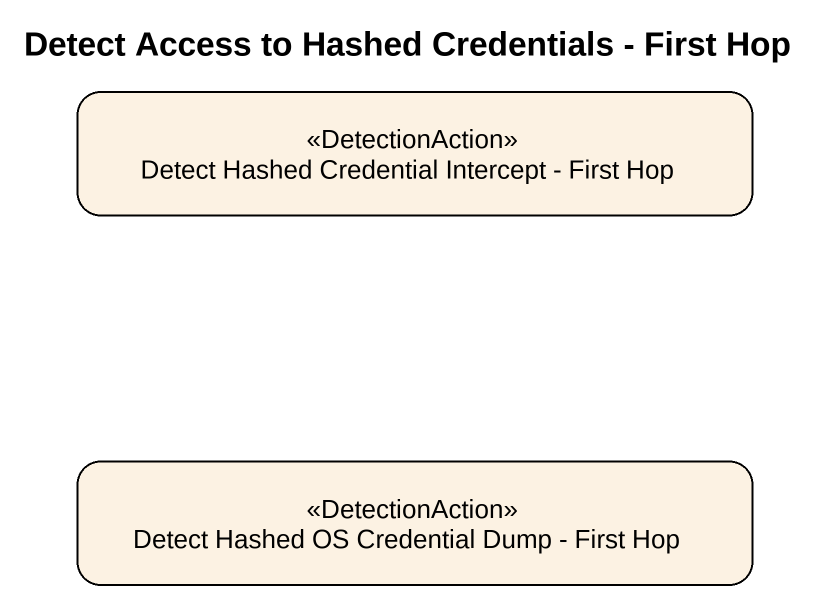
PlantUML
@startuml
title Detect Access to Hashed Credentials - First Hop
hide empty description
state "Detect Hashed Credential Intercept - First Hop" as Detect_Hashed_Credential <<DetectionAction>>
state "Detect Hashed OS Credential Dump - First Hop" as Detect_Hashed_OS_Credential <<DetectionAction>>
@enduml
